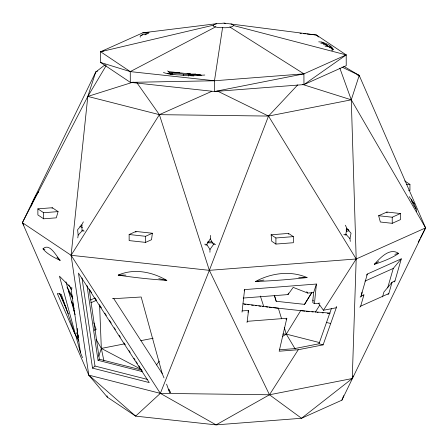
<?xml version="1.0" encoding="UTF-8"?>
<svg xmlns="http://www.w3.org/2000/svg" width="448" height="448" viewBox="0 0 448 448"><rect width="100%" height="100%" fill="white"/><g stroke="black" fill="none" stroke-linecap="round" stroke-linejoin="round"><path stroke-width="0.67" d="M209.944 252.258L209.972 249.463L206.713 244.395L204.635 244.171M95.698 73.427L95.743 72.027L105.319 64.635M206.713 244.395L210.286 238.834L210.442 235.39M242.015 312.144L244.597 289.598L316.422 284.043L314.418 303.688L319.894 303.106M247.038 322.549L248.556 310.43L242.418 310.901M314.418 303.688L312.855 302.641L312.844 300.154L313.628 292.606L316.422 284.043M361.519 296.257L361.99 292.102M135.845 232.266L135.951 231.454L152.37 233.24L151.536 239.714L145.572 242.385L129.153 240.598L129.13 234.511L135.951 231.454M77.79 237.882L78.165 235.127L77.633 229.706L81.766 224.857L83.362 221.827M346.192 54.908L303.918 73.853L214.514 91.515L214.48 80.769L222.572 27.625A9.8 4.514 5.2 0 0 229.914 27.059A9.8 3.248 14.3 0 0 233.386 25.502L346.192 54.908L346.231 65.654L303.957 84.599L214.514 91.515L130.301 82.359L100.643 62.485L100.61 51.738L142.878 32.799L216.692 23.688A9.8 0.291 -5 0 0 224.034 23.122L316.534 35.039L346.192 54.908L303.957 84.599L303.918 73.853L229.914 27.059M350.302 241.399L349.961 238.633L345.873 234.248L346.786 228.278L345.386 225.21M31.371 206.035C32.62 200.906 35.364 196.006 38.618 191.845M349.961 238.633L351.042 233.234L346.786 228.278M247.442 321.306L286.821 318.259L279.171 351.215L298.239 349.742L323.12 344.859L336.291 307.748L336.291 306.438M243.174 298.054L288.019 294.588L288.372 293.093M360.158 297.186L361.015 296.167L367.343 274.047L401.29 258.832L394.962 280.952L394.106 281.977M359.822 307.188L360.685 306.158L363.916 294.868L361.015 296.167M387.974 294.577L388.836 293.546L392.062 282.257L394.962 280.952M52.074 208.51L52.298 207.732L58.083 211.607L56.291 217.834L43.674 218.809L37.89 214.934L37.867 208.846L52.298 207.732M382.508 296.94L383.942 291.973L392.062 282.257M387.649 287.89L393.277 268.425L401.29 258.832M97.602 71.058L95.743 72.027L87.819 96.421L22.4 222.678L88.788 375.127L107.313 397.152L135.638 416.13L216.082 424.878L301.521 418.27L341.902 400.176L425.6 227.881L359.212 75.426L343.739 66.265M98.762 356.3L101.326 348.421L99.579 304.556M353.114 375.889L352.257 378.526L301.521 418.27L269.483 394.778L209.356 270.334L159.376 114.66L136.657 82.398M244.166 290.914L244.597 289.598M247.946 312.29L248.556 310.43M279.793 349.782L294.224 348.662L318.982 343.801L331.492 308.302M341.902 400.176L343.7 395.64M36.501 194.533L31.746 204.03M23.8 225.092L22.4 222.678L95.743 72.027M418.225 242.116L419.826 239.019M420.47 237.782L425.6 227.881L351.282 99.82L339.836 68.146M106.21 65.548L87.819 96.421L71.092 255.298L88.788 375.127L135.638 416.13L160.35 393.366L209.356 270.334L268.509 116.071L297.735 84.879M274.4 295.506L276.214 301.286L304.545 304.366L311.847 292.46M304.545 304.366L311.746 292.746M315.291 312.228L319.738 305.15M298.239 349.742L269.483 394.778L216.082 424.878L160.35 393.366L88.788 375.127M318.534 303.374L323.439 310.274L356.194 258.978L425.6 227.881M42.997 248.842C49.605 242.295 56.498 256.458 60.122 260.31A183.758 41.026 -0.2 0 1 42.997 248.842A204.243 46.418 68.6 0 1 44.912 249.536M209.972 249.463L213.528 244.485L215.606 244.322M288.019 294.588L293.194 287.381L307.742 293.065L313.628 292.606M286.009 319.385L286.821 318.259M156.436 364.946L159.415 361.06M366.453 275.111L367.343 274.047M363.059 295.887L363.916 294.868M78.165 235.127L82.096 230.843L81.766 224.857M94.707 330.456L96.057 329.23L93.834 322.778M192.377 74.133L190.557 75.746L193.934 75.925M87.002 285.594L98.039 360.315L99.35 359.223L141.266 369.908M92.506 368.116L149.251 382.581L78.473 273.095L92.506 368.116L94.998 366.05L147.689 379.478M282.733 336.33L286.294 334.113L300.692 310.638L330.198 313.152M318.707 41.843A14.7 3.282 -0.2 0 1 321.731 42.073L333.301 49.521A14.252 1.915 14.5 0 0 332.562 48.53A14.241 1.91 14.5 0 0 331.52 47.281A14.224 1.91 14.5 0 0 330.014 45.926L330.019 47.942M100.643 62.485L130.262 71.607L215.656 26.874A9.8 4.368 -7.8 0 0 222.572 27.63M255.433 281.551C271.046 273.062 290.444 270.362 307.07 277.558A183.758 41.026 -0.2 0 1 255.433 281.551A204.243 167.384 -31.8 0 1 263.928 280.022M94.522 329.946L96.057 329.23M140.342 37.134A14.7 3.282 -0.2 0 1 140.98 35.493L142.626 34.754A14.7 3.282 -0.2 0 1 147.112 33.774M129.13 234.511L145.555 236.298L152.37 233.24M90.58 299.975L94.528 298.211M90.832 302.809L96.51 300.261M378.627 215.74L386.87 212.05L400.462 213.522L400.478 219.615L392.235 223.311L380.358 222.018L378.627 215.74L392.218 217.218L400.462 213.522M364.986 281.103L393.277 268.425M360.685 306.158L388.836 293.546M211.887 91.286L159.376 114.66L71.092 255.298L160.35 393.366L269.483 394.778L352.257 378.526L356.194 258.978L351.282 99.82L359.212 75.426L341.975 67.054M118.216 275.122C134.019 268.1 152.404 271.925 166.835 280.409A183.758 41.026 -0.2 0 1 118.216 275.122A204.243 156.71 41.9 0 1 125.994 275.1M133.19 82.107L87.819 96.421L159.376 114.66L268.509 116.071L351.282 99.82L302.45 84.414M168.829 390.141L169.501 389.967M213.214 243.936L214.57 243.589M344.982 235.082L346.338 234.741M303.918 73.853L214.48 80.769L130.262 71.607L100.61 51.738L213.22 25.245A9.8 0.974 -14 0 1 216.692 23.688M124.51 343.868L101.326 348.421L96.118 339.338M140.874 340.654L153.149 338.246M323.439 310.274L336.291 307.748M100.61 51.738L103.337 51.212M204.809 75.023A14.7 3.282 -0.2 0 1 201.466 75.197L200.166 75.393A14.498 6.462 -7.8 0 1 199.864 75.426A14.274 6.362 -7.8 0 1 193.054 75.46A14.241 6.35 -7.8 0 1 186.211 75.281A14.218 6.339 -7.8 0 1 179.53 74.878A14.202 6.334 -7.8 0 1 173.908 74.452L173.04 74.25A14.196 6.328 -7.8 0 1 167.586 73.64L167.3 73.562L172.631 74.138A14.666 6.541 -7.8 0 1 168.364 71.596A14.7 3.282 -0.2 0 1 167.742 70.879M149.122 32.318L142.878 32.799L145.678 32.917M37.867 208.846L43.652 212.722L58.083 211.607M406.493 184.66L409.931 184.391L409.954 190.484L408.621 190.585M271.118 234.774L288.562 233.425L293.345 236.628L293.367 242.721L275.923 244.07L271.746 241.265L271.118 234.774L275.906 237.978L293.345 236.628M343.801 234.41L345.873 234.248M205.688 245.067L207.082 244.966M82.068 230.266L83.462 230.171M112.482 298.34L113.792 298.676L141.176 297.002L162.198 373.542L164.007 377.916M214.48 80.769L130.301 82.359L130.262 71.607M282.811 334.068L286.294 334.113L319.43 342.558M316.999 312.374L318.142 312.469M322.134 312.81L323.277 312.906M327.27 313.247L328.978 313.393M299.97 33.236L301.347 33.387M303.419 33.611L305.491 33.841M306.869 33.986L316.534 35.039L318.483 37.05M168.353 71.596L201.466 75.197M82.096 230.843L84.179 231.073M265.826 306.846L267.887 307.07M269.259 307.222L272.009 307.518M273.381 307.67L304.987 311.108M306.359 311.259L309.109 311.556M311.853 311.853L313.23 312.004M243.001 303.783L278.342 308.207L281.607 318.836M244.093 304.164L245.935 304.394M247.783 304.623L249.01 304.78M251.468 305.088L253.316 305.318M255.158 305.547L256.385 305.704M258.843 306.006L260.691 306.242M262.534 306.471L263.766 306.622L260.372 296.061M357.185 74.911L359.212 75.426L359.414 76.804M326.502 322.454L330.691 323.523M318.982 343.801L323.12 344.859M82.544 357.706L80.478 352.71L59.455 276.17L70.879 287.734L72.19 288.07M98.039 360.315L141.982 371.515M224.034 23.122L225.31 23.548M217.538 91.095L268.509 116.071L356.194 258.978L209.356 270.334L71.092 255.298L22.4 222.678M140.963 369.264L101.326 348.421L103.886 360.718M404.723 180.902L409.931 184.391M412.362 202.524L414.092 203.683L416.125 208.986L416.64 211.674M325.534 44.262L329.146 47.09M398.675 253.428C389.525 247.184 380.016 258.21 374.27 264.365A183.758 41.026 -0.2 0 0 398.675 253.428A204.243 72.178 -66.1 0 0 394.867 254.324M411.69 201.482L413.823 203.263M409.17 196.627L414.092 203.683M306.74 291.67L307.742 293.065M312.844 300.154L313.432 300.972M73.73 310.598L74.301 311.427M416.125 208.986L413.599 205.206L411.298 199.371M73.769 304.959L71.54 301.627L74.049 308.543M113.792 298.676L162.198 373.542M90.031 290.282L91.549 292.622M94.954 297.892L96.471 300.238M99.876 305.508L101.394 307.849M104.798 313.118L106.31 315.465M109.34 320.146L111.233 323.075M114.262 327.762L115.399 329.521M119.185 335.378L120.322 337.131M124.107 342.989L125.244 344.747M129.03 350.605L130.166 352.358M133.952 358.215L135.089 359.974M136.226 361.732L137.362 363.49M138.874 365.831L140.011 367.59M141.148 369.342L142.279 371.101M168.666 389.15L170.71 392.526L169.68 392.778L166.594 384.154M74.637 333.318L61.342 294.358L57.31 293.541L74.637 333.318L78.803 341.102M295.221 349.042L286.294 334.113L284.256 327.471M68.774 284.872L71.546 289.649M66.954 287.045L72.414 296.486M210.286 238.834L213.528 244.485M68.342 290.892L72.856 298.766M60.105 294.028L66.634 308.974M77.028 332.78L78.238 335.546M59.517 293.39L68.415 313.852M76.759 333.032L78.708 337.506M274.372 295.277L276.214 301.286M65.968 281.809L75.096 314.692M386.87 212.05L387.089 212.834M107.005 395.808L107.313 397.152M81.978 277.917L94.998 366.05M70.879 287.734L80.478 352.71M89.163 289.044L99.35 359.223M288.562 233.425L288.641 234.237M392.218 217.218L392.235 223.311M332.595 48.479L332.601 49.784M331.52 47.281L331.526 49.123M275.906 237.978L275.923 244.07M170.537 74.222A9.19 2.05 -0.2 0 1 183.602 74.273A9.19 2.05 -0.2 0 1 188.731 74.799L188.737 76.104M183.602 74.273L183.602 75.578M145.555 236.298L145.572 242.385M77.224 328.384L77.258 338.548M43.652 212.722L43.674 218.809M199.858 75.012A7.353 1.641 -0.2 0 1 193.586 74.183M230.95 23.873A9.8 1.316 14.5 0 1 233.386 25.502M215.656 26.874A9.8 2.906 -15.5 0 1 213.22 25.245M321.726 42.073A14.476 1.943 14.5 0 1 330.086 45.942M320.79 43.221A14.7 3.282 -0.2 0 1 323.848 43.49M323.26 44.688A14.7 3.282 -0.2 0 1 326.122 45.013M333.099 49.689A14.7 3.282 -0.2 0 1 331.733 50.596M325.091 46.183A14.7 3.282 -0.2 0 1 328.664 46.715M145.001 34.882A14.7 3.282 -0.2 0 1 148.618 33.348M140.98 35.493A14.185 1.406 -14 0 1 142.626 34.754M200.474 74.497A14.7 3.282 -0.2 0 1 197.389 74.754M195.574 73.926A14.7 3.282 -0.2 0 1 192.578 74.234M188.731 74.799A9.19 2.05 -0.2 0 1 191.962 74.973M169.512 72.873A14.7 3.282 -0.2 0 1 179.648 72.458M187.118 73.304A14.7 3.282 -0.2 0 1 191.184 74.906M190.355 73.315A14.7 3.282 -0.2 0 1 187.303 73.657M167.283 73.556A14.7 3.282 -0.2 0 1 163.464 72.436M172.631 74.138A14.7 3.282 -0.2 0 1 169.176 73.13M348.992 230.793A175.302 39.138 -0.2 0 1 346.36 231.386M212.968 242.883A175.302 39.138 -0.2 0 1 207.418 242.799M82.482 227.371A175.302 39.138 -0.2 0 1 79.839 226.554M348.628 229.454A170.895 38.153 -0.2 0 1 346.035 230.07M211.814 241.881A170.895 38.153 -0.2 0 1 207.766 241.819M82.118 225.546A170.895 38.153 -0.2 0 1 80.892 225.137M56.974 257.46A204.243 46.418 68.6 0 1 60.116 260.299M158.788 278.667A204.243 156.71 41.9 0 1 166.835 280.398M298.76 277.329A204.243 167.384 -31.8 0 1 307.076 277.547M374.276 264.354A204.243 72.178 -66.1 0 1 378.61 261.61"/></g></svg>
